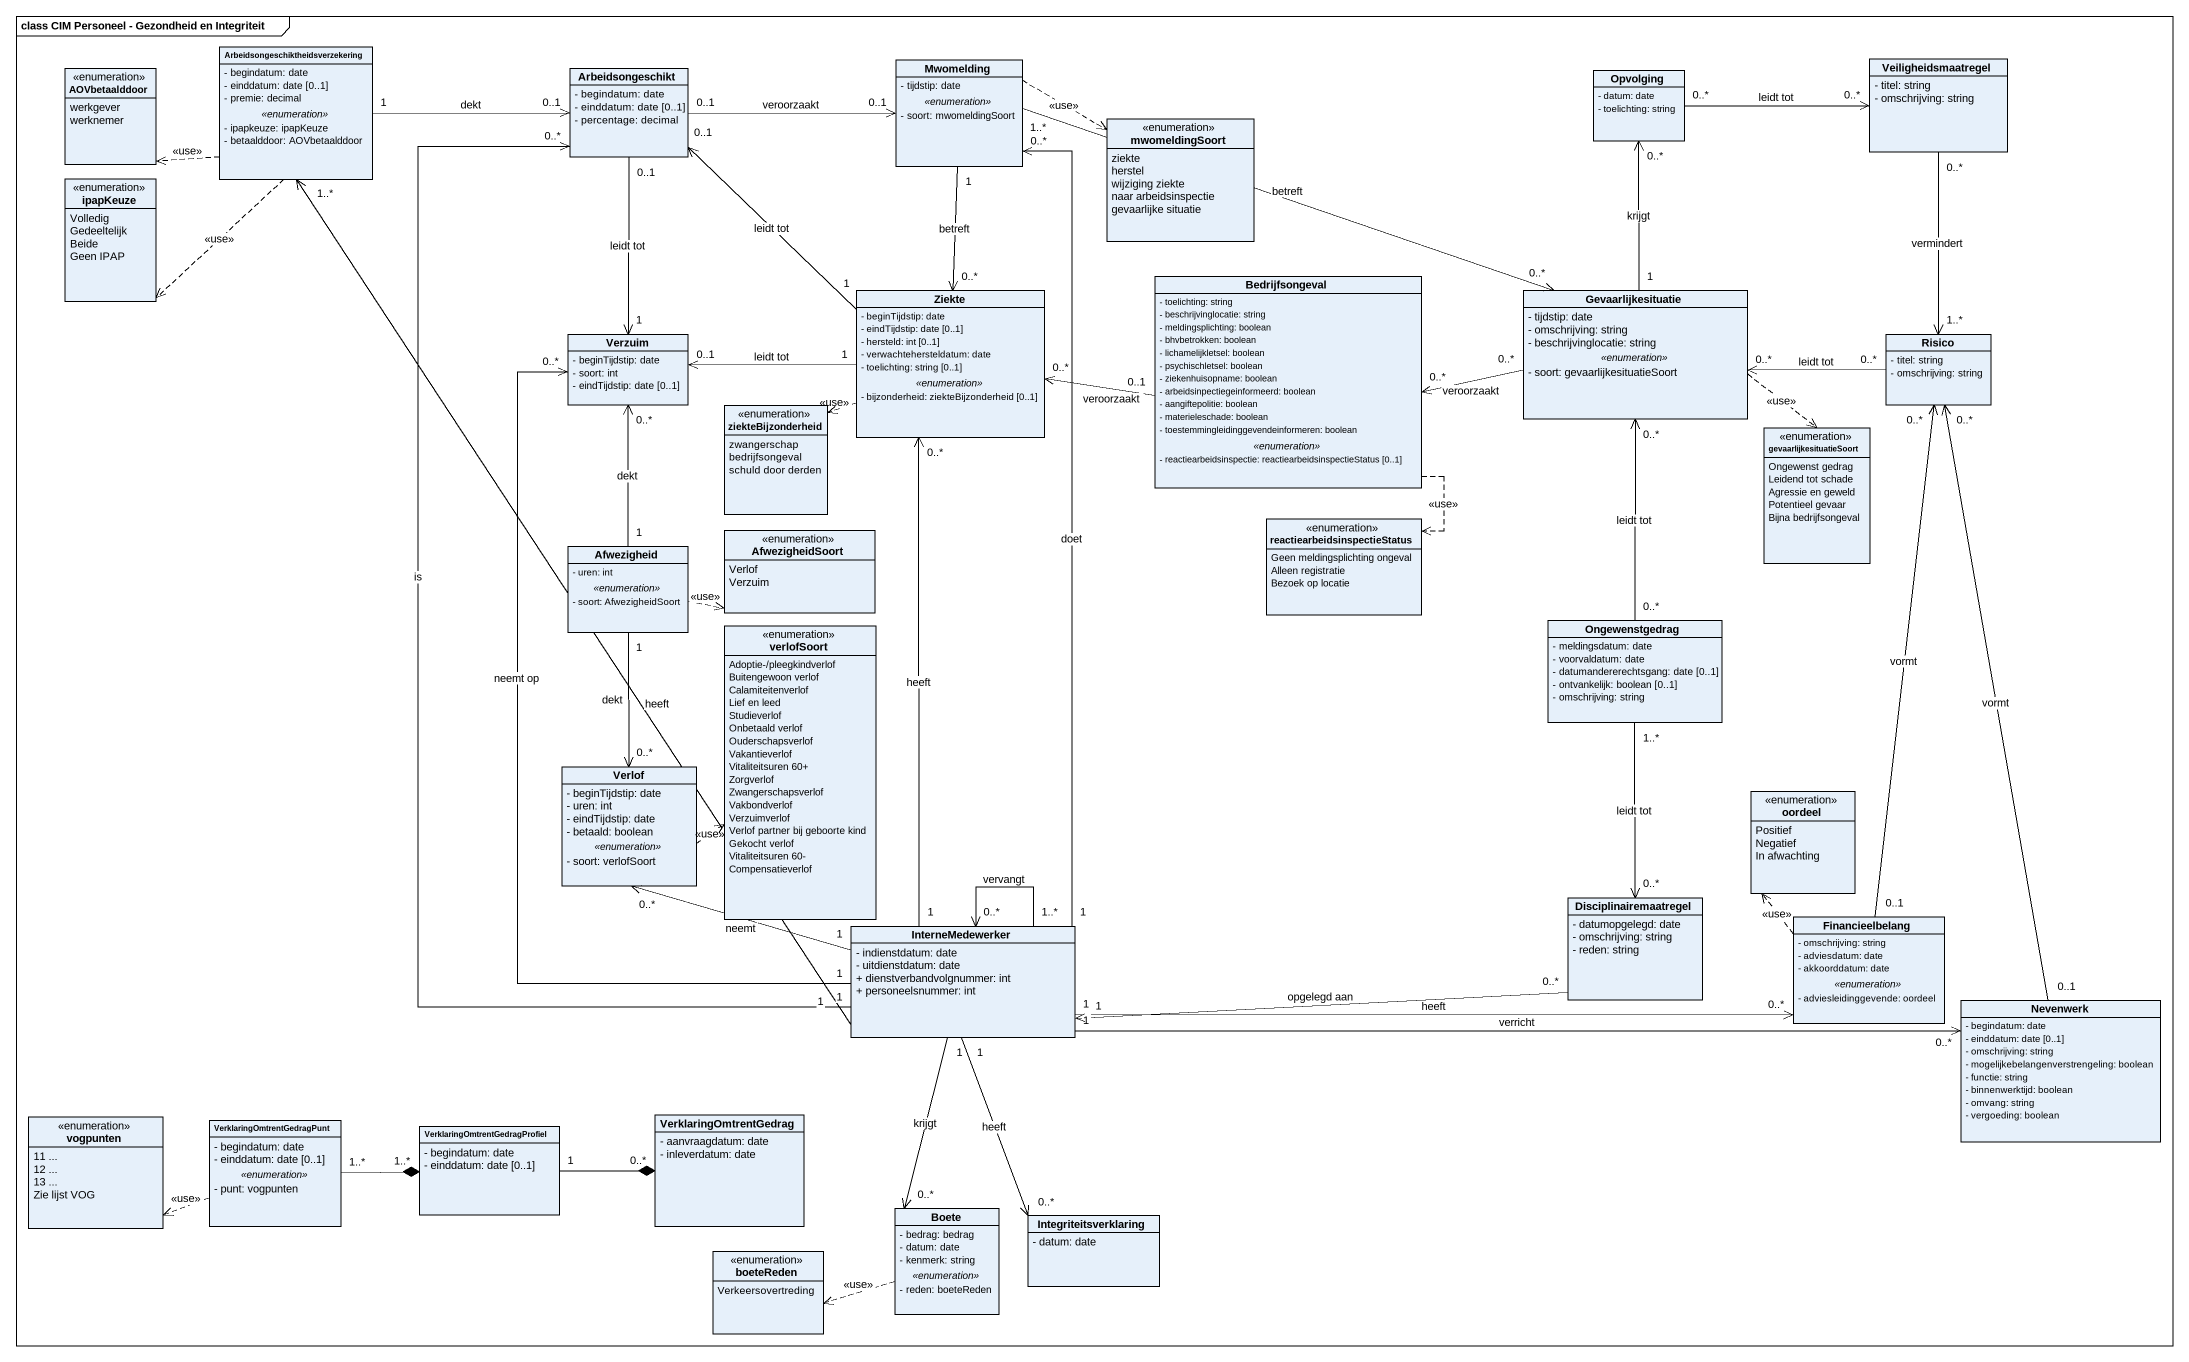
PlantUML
@startuml
mainframe class CIM Personeel - Gezondheid en Integriteit
hide circle
hide empty members
skinparam classAttributeIconSize 0
class "Arbeidsongeschiktheidsverzekering" as Arbeidsongeschiktheidsverzek {
  - begindatum: date
  - einddatum: date [0..1]
  - premie: decimal
  .. <<enumeration>> ..
  - ipapkeuze: ipapKeuze
  - betaalddoor: AOVbetaalddoor
}
class Mwomelding {
  - tijdstip: date
  .. <<enumeration>> ..
  - soort: mwomeldingSoort
}
class Veiligheidsmaatregel {
  - titel: string
  - omschrijving: string
}
enum AOVbetaalddoor {
  werkgever
  werknemer
}
class Arbeidsongeschikt {
  - begindatum: date
  - einddatum: date [0..1]
  - percentage: decimal
}
class Opvolging {
  - datum: date
  - toelichting: string
}
enum mwomeldingSoort {
  ziekte
  herstel
  wijziging ziekte
  naar arbeidsinspectie
  gevaarlijke situatie
}
enum ipapKeuze {
  Volledig
  Gedeeltelijk
  Beide
  Geen IPAP
}
class Ziekte {
  - beginTijdstip: date
  - eindTijdstip: date [0..1]
  - hersteld: int [0..1]
  - verwachtehersteldatum: date
  - toelichting: string [0..1]
  .. <<enumeration>> ..
  - bijzonderheid: ziekteBijzonderheid [0..1]
}
class Bedrijfsongeval {
  - toelichting: string
  - beschrijvinglocatie: string
  - meldingsplichting: boolean
  - bhvbetrokken: boolean
  - lichamelijkletsel: boolean
  - psychischletsel: boolean
  - ziekenhuisopname: boolean
  - arbeidsinpectiegeinformeerd: boolean
  - aangiftepolitie: boolean
  - materieleschade: boolean
  - toestemmingleidinggevendeinformeren: boolean
  .. <<enumeration>> ..
  - reactiearbeidsinspectie: reactiearbeidsinspectieStatus [0..1]
}
class Gevaarlijkesituatie {
  - tijdstip: date
  - omschrijving: string
  - beschrijvinglocatie: string
  .. <<enumeration>> ..
  - soort: gevaarlijkesituatieSoort
}
class Verzuim {
  - beginTijdstip: date
  - soort: int
  - eindTijdstip: date [0..1]
}
class Risico {
  - titel: string
  - omschrijving: string
}
enum ziekteBijzonderheid {
  zwangerschap
  bedrijfsongeval
  schuld door derden
}
enum gevaarlijkesituatieSoort {
  Ongewenst gedrag
  Leidend tot schade
  Agressie en geweld
  Potentieel gevaar
  Bijna bedrijfsongeval
}
enum "reactiearbeidsinspectieStatus" as reactiearbeidsinspectieStatu {
  Geen meldingsplichting ongeval
  Alleen registratie
  Bezoek op locatie
}
class Afwezigheid {
  - uren: int
  .. <<enumeration>> ..
  - soort: AfwezigheidSoort
}
enum AfwezigheidSoort {
  Verlof
  Verzuim
}
enum verlofSoort {
  Adoptie-/pleegkindverlof
  Buitengewoon verlof
  Calamiteitenverlof
  Lief en leed
  Studieverlof
  Onbetaald verlof
  Ouderschapsverlof
  Vakantieverlof
  Vitaliteitsuren 60+
  Zorgverlof
  Zwangerschapsverlof
  Vakbondverlof
  Verzuimverlof
  Verlof partner bij geboorte kind
  Gekocht verlof
  Vitaliteitsuren 60-
  Compensatieverlof
}
class Ongewenstgedrag {
  - meldingsdatum: date
  - voorvaldatum: date
  - datumandererechtsgang: date [0..1]
  - ontvankelijk: boolean [0..1]
  - omschrijving: string
}
class Verlof {
  - beginTijdstip: date
  - uren: int
  - eindTijdstip: date
  - betaald: boolean
  .. <<enumeration>> ..
  - soort: verlofSoort
}
enum oordeel {
  Positief
  Negatief
  In afwachting
}
class InterneMedewerker {
  - indienstdatum: date
  - uitdienstdatum: date
  + dienstverbandvolgnummer: int
  + personeelsnummer: int
}
class Disciplinairemaatregel {
  - datumopgelegd: date
  - omschrijving: string
  - reden: string
}
class Financieelbelang {
  - omschrijving: string
  - adviesdatum: date
  - akkoorddatum: date
  .. <<enumeration>> ..
  - adviesleidinggevende: oordeel
}
class Nevenwerk {
  - begindatum: date
  - einddatum: date [0..1]
  - omschrijving: string
  - mogelijkebelangenverstrengeling: boolean
  - functie: string
  - binnenwerktijd: boolean
  - omvang: string
  - vergoeding: boolean
}
enum vogpunten {
  11 ...
  12 ...
  13 ...
  Zie lijst VOG
}
class VerklaringOmtrentGedragPunt {
  - begindatum: date
  - einddatum: date [0..1]
  .. <<enumeration>> ..
  - punt: vogpunten
}
class "VerklaringOmtrentGedragProfiel" as VerklaringOmtrentGedragProfi {
  - begindatum: date
  - einddatum: date [0..1]
}
class VerklaringOmtrentGedrag {
  - aanvraagdatum: date
  - inleverdatum: date
}
class Boete {
  - bedrag: bedrag
  - datum: date
  - kenmerk: string
  .. <<enumeration>> ..
  - reden: boeteReden
}
class Integriteitsverklaring {
  - datum: date
}
enum boeteReden {
  Verkeersovertreding
}
Arbeidsongeschiktheidsverzek .left.> AOVbetaalddoor : <<use>>
Arbeidsongeschiktheidsverzek "1" -right-> "0..1" Arbeidsongeschikt : dekt
Arbeidsongeschiktheidsverzek ..> ipapKeuze : <<use>>
Mwomelding .right.> mwomeldingSoort : <<use>>
Mwomelding "1" --> "0..*" Ziekte : betreft
Mwomelding "1..*" -right-> "0..*" Gevaarlijkesituatie : betreft
Veiligheidsmaatregel "0..*" --> "1..*" Risico : vermindert
Arbeidsongeschikt "0..1" -right-> "0..1" Mwomelding : veroorzaakt
Arbeidsongeschikt "0..1" --> "1" Verzuim : leidt tot
Opvolging "0..*" -right-> "0..*" Veiligheidsmaatregel : leidt tot
Ziekte "1" -up-> "0..1" Arbeidsongeschikt : leidt tot
Ziekte "1" -left-> "0..1" Verzuim : leidt tot
Ziekte .left.> ziekteBijzonderheid : <<use>>
Bedrijfsongeval "0..1" -left-> "0..*" Ziekte : veroorzaakt
Bedrijfsongeval ..> reactiearbeidsinspectieStatu : <<use>>
Gevaarlijkesituatie "1" -up-> "0..*" Opvolging : krijgt
Gevaarlijkesituatie "0..*" -left-> "0..*" Bedrijfsongeval : veroorzaakt
Gevaarlijkesituatie ..> gevaarlijkesituatieSoort : <<use>>
Gevaarlijkesituatie "0..*" <-- "0..*" Ongewenstgedrag : leidt tot
Risico "0..*" -left-> "0..*" Gevaarlijkesituatie : leidt tot
Afwezigheid "1" -up-> "0..*" Verzuim : dekt
Afwezigheid .right.> AfwezigheidSoort : <<use>>
Afwezigheid "1" --> "0..*" Verlof : dekt
Verlof .right.> verlofSoort : <<use>>
InterneMedewerker "1" -up-> "1..*" Arbeidsongeschiktheidsverzek : heeft
InterneMedewerker "1" -up-> "0..*" Mwomelding : doet
InterneMedewerker "1" -up-> "0..*" Arbeidsongeschikt : is
InterneMedewerker "1" -up-> "0..*" Ziekte : heeft
InterneMedewerker "1" -up-> "0..*" Verzuim : neemt op
InterneMedewerker "1" -left-> "0..*" Verlof : neemt
InterneMedewerker "1..*" --> "0..*" InterneMedewerker : vervangt
InterneMedewerker "1" <-right- "0..*" Disciplinairemaatregel : opgelegd aan
InterneMedewerker "1" -right-> "0..*" Financieelbelang : heeft
InterneMedewerker "1" -right-> "0..*" Nevenwerk : verricht
InterneMedewerker "1" --> "0..*" Boete : krijgt
InterneMedewerker "1" --> "0..*" Integriteitsverklaring : heeft
Disciplinairemaatregel "0..*" <-up- "1..*" Ongewenstgedrag : leidt tot
Financieelbelang "0..1" -up-> "0..*" Risico : vormt
Financieelbelang .up.> oordeel : <<use>>
Nevenwerk "0..1" -up-> "0..*" Risico : vormt
VerklaringOmtrentGedragPunt .left.> vogpunten : <<use>>
VerklaringOmtrentGedragPunt "1..*" -right-* "1..*" VerklaringOmtrentGedragProfi
VerklaringOmtrentGedragProfi "1" -right-* "0..*" VerklaringOmtrentGedrag
Boete .left.> boeteReden : <<use>>
@enduml
